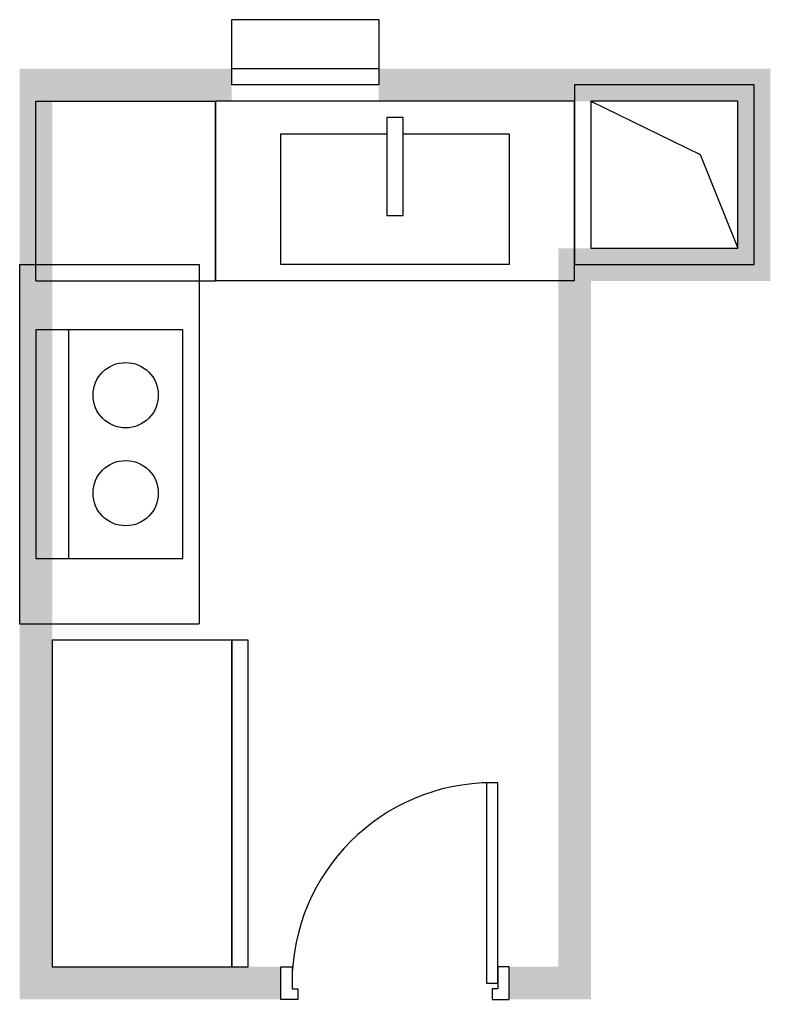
# Model space of a CAD drawing. Header units: millimetres. Extents: x 2700 to 5000, y -600 to 2400.
import ezdxf

# ---------------------------------------------------------------- set-up
doc = ezdxf.new("R2010")
doc.units = ezdxf.units.MM

# ---------------------------------------------------------------- blocks, each defined once
blk = doc.blocks.new('Door_Narrow')
at = {"color": 7}
for p, q in [((-50, -200), (-50, -234.6)), ((50, -200), (-50, -200)), ((-50, -200), (-50, -234.6)), ((50, -251.9), (50, -200)), ((50, -251.9), (50, -200)), ((0, -234.6), (-613.5, -234.6)), ((-613.5, -234.6), (-613.5, -269.2)), ((-50, -234.6), (17.3, -234.6)), ((-50, -234.6), (17.3, -234.6)), ((0, -269.2), (0, -234.6)), ((17.3, -234.6), (17.3, -251.9)), ((17.3, -234.6), (17.3, -251.9)), ((-613.5, -269.2), (0, -269.2)), ((17.3, -251.9), (50, -251.9)), ((17.3, -251.9), (50, -251.9)), ((-50, -900), (-50, -865.4)), ((-50, -865.4), (17.3, -865.4)), ((17.3, -865.4), (17.3, -848.1)), ((17.3, -848.1), (50, -848.1)), ((50, -848.1), (50, -900)), ((50, -900), (-50, -900))]:
    blk.add_line(p, q, dxfattribs=at)
blk.add_arc((0, -251.9), 613.5, 180, 269.9, dxfattribs=at)
for points in [[(50, 0), (-50, 0), (50, -200), (-50, -200)], [(50, -900), (-50, -900), (50, -1100), (-50, -1100)]]:
    blk.add_solid(points, dxfattribs=at)
blk = doc.blocks.new('Shaft')
for points in [[(0, 0), (550, 0), (550, 550), (0, 550)], [(50, 50), (500, 50), (500, 500), (50, 500)]]:
    blk.add_lwpolyline(points, close=True)
blk.add_lwpolyline([(50, 500), (385, 337.3), (500, 50)])
blk = doc.blocks.new('counter')
for p, q in [((0, -600), (0, -50)), ((0, -50), (550, -50)), ((550, -50), (550, -600)), ((0, -600), (550, -600))]:
    blk.add_line(p, q)
blk = doc.blocks.new('Frig')
for points in [[(600, -50), (50, -50), (50, -1050), (600, -1050)], [(650, -50), (600, -50), (600, -1050), (650, -1050)]]:
    blk.add_lwpolyline(points, close=True)
blk = doc.blocks.new('Sink')
for p, q in [((600, 550), (50, 550)), ((50, 550), (50, -550)), ((600, 550), (600, -550)), ((600, -550), (50, -550))]:
    blk.add_line(p, q)
blk.add_lwpolyline([(150, 25), (150, 350), (550, 350), (550, -350), (150, -350), (150, -25)])
blk.add_lwpolyline([(100, -25), (400, -25), (400, 25), (100, 25)], close=True)
blk = doc.blocks.new('Stove')
for p, q in [((-600, 550), (-600, -550)), ((-600, 550), (-50, 550)), ((-50, 550), (-50, -550)), ((-450, 350), (-450, -350)), ((-600, -550), (-50, -550))]:
    blk.add_line(p, q)
blk.add_lwpolyline([(-550, -350), (-100, -350), (-100, 350), (-550, 350)], close=True)
for centre in [(-275, 150), (-275, -150)]:
    blk.add_circle(centre, 100)
blk = doc.blocks.new('AllBlock')
at = {"true_color": 0xffffff}
blk.add_line((3350, 2250), (3800, 2250), dxfattribs=at)
blk.add_lwpolyline([(3350, 2200), (3350, 2400), (3800, 2400), (3800, 2200)], close=True, dxfattribs=at)
for points in [[(2700, 2250), (2700, 1600), (2800, 2250), (2800, 1600)], [(2700, 2250), (2700, 2150), (3350, 2250), (3350, 2150)], [(3800, 2250), (3800, 2150), (4450, 2250), (4450, 2150)], [(4350, 2250), (4350, 2150), (5000, 2250), (5000, 2150)], [(4900, 2250), (4900, 1600), (5000, 2250), (5000, 1600)], [(2700, 1700), (2700, 1050), (2800, 1700), (2800, 1050)], [(4350, 1700), (4350, 1600), (5000, 1700), (5000, 1600)], [(4350, 1700), (4350, 1050), (4450, 1700), (4450, 1050)], [(2700, 1150), (2700, 500), (2800, 1150), (2800, 500)], [(4350, 1150), (4350, 500), (4450, 1150), (4450, 500)], [(2700, 600), (2700, -50), (2800, 600), (2800, -50)], [(4350, 600), (4350, -50), (4450, 600), (4450, -50)], [(2700, 50), (2700, -600), (2800, 50), (2800, -600)], [(4350, 50), (4350, -600), (4450, 50), (4450, -600)], [(2700, -500), (2700, -600), (3350, -500), (3350, -600)]]:
    blk.add_solid(points)
for name, p in [('Shaft', (4400, 1650)), ('counter', (2750, 2200)), ('Stove', (3300, 1100)), ('Frig', (2750, 550))]:
    blk.add_blockref(name, p)
at = {"rotation": -90}
for name, p in [('Sink', (3850, 2200)), ('Door_Narrow', (4400, -550))]:
    blk.add_blockref(name, p, dxfattribs=at)

msp = doc.modelspace()

# ---------------------------------------------------------------- block references
msp.add_blockref('AllBlock', (0, 0))

doc.saveas('drawing.dxf')
